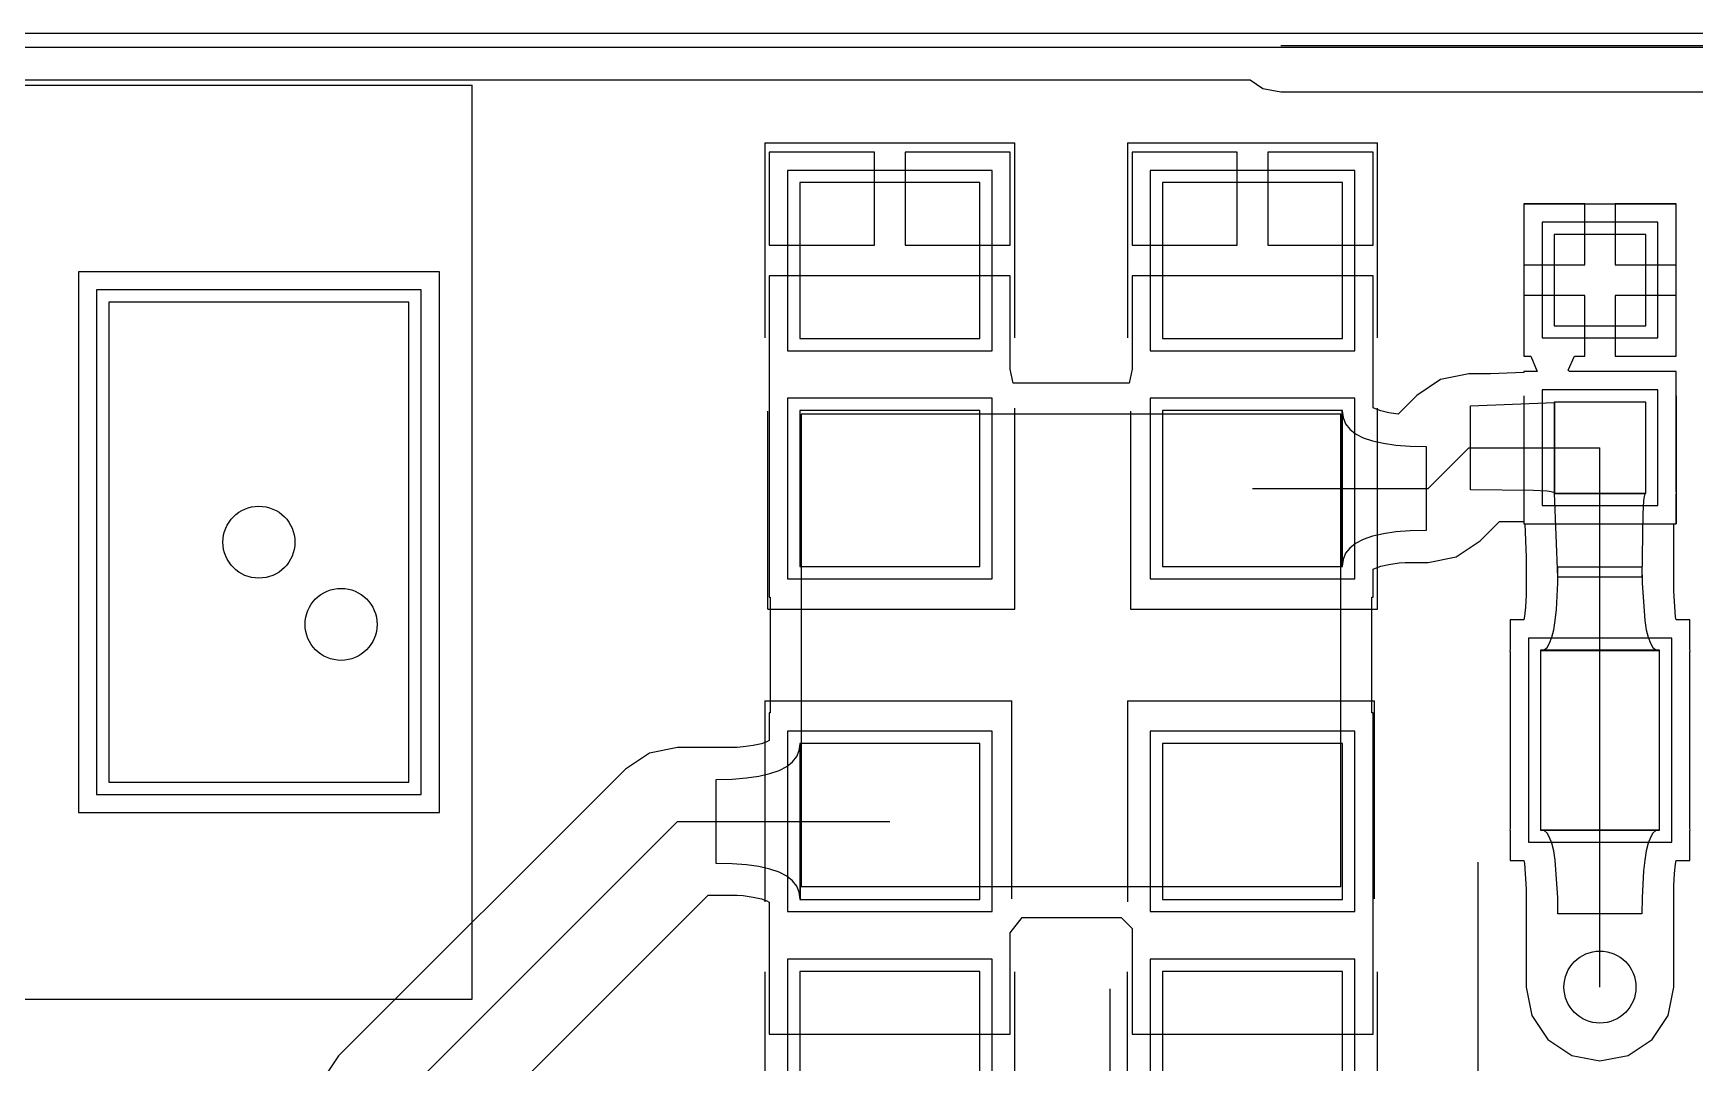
# Model space of a CAD drawing. Header units: millimetres. Extents: x 38 to 147, y 67 to 99.
# Drawn here: x 51.79 to 65.64, y 90.53 to 99.11 of the extents above; entities that cross this region are included whole.
import ezdxf

# ---------------------------------------------------------------- set-up
doc = ezdxf.new("R2010")
doc.units = ezdxf.units.MM
for name, color, linetype in [('BottomOverlay', 54, 'Continuous'), ('KeepOutLayer', 6, 'Continuous'), ('MultiLayer', 9, 'Continuous'), ('TopLayer', 1, 'Continuous'), ('TopOverlay', 2, 'Continuous'), ('TopPaste', 8, 'Continuous'), ('TopSolder', 216, 'Continuous')]:
    doc.layers.add(name, color=color, linetype=linetype)

# ---------------------------------------------------------------- blocks, each defined once
blk = doc.blocks.new('C0603_15')
at = {"layer": 'TopLayer'}
for p, q in [((-0.356, 0.559), (-0.356, -0.203)), ((0.406, 0.559), (-0.356, 0.559)), ((0.406, -0.203), (0.406, 0.559)), ((1.041, 0.559), (1.041, -0.203)), ((1.803, 0.559), (1.041, 0.559)), ((1.803, -0.203), (1.803, 0.559)), ((-0.356, -0.203), (0.406, -0.203)), ((1.041, -0.203), (1.803, -0.203))]:
    blk.add_line(p, q, dxfattribs=at)
at = {"layer": 'TopOverlay'}
for p, q in [((0.457, 0.813), (-0.61, 0.813)), ((-0.61, 0.813), (-0.61, -0.457)), ((2.032, 0.813), (0.965, 0.813)), ((2.057, 0.813), (2.057, -0.457)), ((0.457, -0.457), (-0.61, -0.457)), ((0.965, -0.457), (2.032, -0.457))]:
    blk.add_line(p, q, dxfattribs=at)
at = {"layer": 'TopPaste'}
for p, q in [((-0.356, 0.559), (-0.356, -0.203)), ((0.406, 0.559), (-0.356, 0.559)), ((0.406, -0.203), (0.406, 0.559)), ((1.041, 0.559), (1.041, -0.203)), ((1.803, 0.559), (1.041, 0.559)), ((1.803, -0.203), (1.803, 0.559)), ((-0.356, -0.203), (0.406, -0.203)), ((1.041, -0.203), (1.803, -0.203))]:
    blk.add_line(p, q, dxfattribs=at)
at = {"layer": 'TopSolder'}
for p, q in [((-0.457, 0.66), (-0.457, -0.305)), ((0.508, 0.66), (-0.457, 0.66)), ((0.508, -0.305), (0.508, 0.66)), ((0.94, 0.66), (0.94, -0.305)), ((1.905, 0.66), (0.94, 0.66)), ((1.905, -0.305), (1.905, 0.66)), ((-0.457, -0.305), (0.508, -0.305)), ((0.94, -0.305), (1.905, -0.305))]:
    blk.add_line(p, q, dxfattribs=at)
blk = doc.blocks.new('C0805_19')
at = {"layer": 'TopLayer'}
for p, q in [((-0.3, 0.75), (-1.6, 0.75)), ((-1.6, 0.75), (-1.6, -0.75)), ((-0.3, -0.75), (-0.3, 0.75)), ((1.6, 0.75), (0.3, 0.75)), ((0.3, 0.75), (0.3, -0.75)), ((1.6, -0.75), (1.6, 0.75)), ((-1.6, -0.75), (-0.3, -0.75)), ((0.3, -0.75), (1.6, -0.75))]:
    blk.add_line(p, q, dxfattribs=at)
at = {"layer": 'TopOverlay'}
for p, q in [((-1.93, 1.041), (-1.93, -1.041)), ((-0.305, 1.041), (-1.93, 1.041)), ((1.956, 1.041), (0.279, 1.041)), ((1.956, 1.041), (1.956, -1.016)), ((-1.93, -1.041), (-0.305, -1.041)), ((0.305, -1.016), (1.956, -1.016))]:
    blk.add_line(p, q, dxfattribs=at)
at = {"layer": 'TopPaste'}
for p, q in [((-0.3, 0.75), (-1.6, 0.75)), ((-1.6, 0.75), (-1.6, -0.75)), ((-0.3, -0.75), (-0.3, 0.75)), ((1.6, 0.75), (0.3, 0.75)), ((0.3, 0.75), (0.3, -0.75)), ((1.6, -0.75), (1.6, 0.75)), ((-1.6, -0.75), (-0.3, -0.75)), ((0.3, -0.75), (1.6, -0.75))]:
    blk.add_line(p, q, dxfattribs=at)
at = {"layer": 'TopSolder'}
for p, q in [((-0.198, 0.852), (-1.702, 0.852)), ((-1.702, 0.852), (-1.702, -0.852)), ((-0.198, -0.852), (-0.198, 0.852)), ((1.702, 0.852), (0.198, 0.852)), ((0.198, 0.852), (0.198, -0.852)), ((1.702, -0.852), (1.702, 0.852)), ((-1.702, -0.852), (-0.198, -0.852)), ((0.198, -0.852), (1.702, -0.852))]:
    blk.add_line(p, q, dxfattribs=at)
blk = doc.blocks.new('C0805_20')
at = {"layer": 'TopLayer'}
for p, q in [((-0.3, 0.75), (-1.6, 0.75)), ((-1.6, 0.75), (-1.6, -0.75)), ((-0.3, -0.75), (-0.3, 0.75)), ((1.6, 0.75), (0.3, 0.75)), ((0.3, 0.75), (0.3, -0.75)), ((1.6, -0.75), (1.6, 0.75)), ((-1.6, -0.75), (-0.3, -0.75)), ((0.3, -0.75), (1.6, -0.75))]:
    blk.add_line(p, q, dxfattribs=at)
at = {"layer": 'TopOverlay'}
for p, q in [((-1.93, -1.041), (-1.93, 1.041)), ((-0.305, 1.041), (-1.93, 1.041)), ((1.956, 1.041), (0.279, 1.041)), ((1.956, -1.016), (1.956, 1.041)), ((-1.93, -1.041), (-0.305, -1.041)), ((1.956, -1.016), (0.305, -1.016))]:
    blk.add_line(p, q, dxfattribs=at)
at = {"layer": 'TopPaste'}
for p, q in [((-0.3, 0.75), (-1.6, 0.75)), ((-1.6, 0.75), (-1.6, -0.75)), ((-0.3, -0.75), (-0.3, 0.75)), ((1.6, 0.75), (0.3, 0.75)), ((0.3, 0.75), (0.3, -0.75)), ((1.6, -0.75), (1.6, 0.75)), ((-1.6, -0.75), (-0.3, -0.75)), ((0.3, -0.75), (1.6, -0.75))]:
    blk.add_line(p, q, dxfattribs=at)
at = {"layer": 'TopSolder'}
for p, q in [((-0.198, 0.852), (-1.702, 0.852)), ((-1.702, 0.852), (-1.702, -0.852)), ((-0.198, -0.852), (-0.198, 0.852)), ((1.702, 0.852), (0.198, 0.852)), ((0.198, 0.852), (0.198, -0.852)), ((1.702, -0.852), (1.702, 0.852)), ((-1.702, -0.852), (-0.198, -0.852)), ((0.198, -0.852), (1.702, -0.852))]:
    blk.add_line(p, q, dxfattribs=at)
blk = doc.blocks.new('C0805_21')
at = {"layer": 'TopLayer'}
for p, q in [((-0.3, 0.75), (-1.6, 0.75)), ((-1.6, 0.75), (-1.6, -0.75)), ((-0.3, -0.75), (-0.3, 0.75)), ((1.6, 0.75), (0.3, 0.75)), ((0.3, 0.75), (0.3, -0.75)), ((1.6, -0.75), (1.6, 0.75)), ((-1.6, -0.75), (-0.3, -0.75)), ((0.3, -0.75), (1.6, -0.75))]:
    blk.add_line(p, q, dxfattribs=at)
at = {"layer": 'TopOverlay'}
for p, q in [((-1.93, -1.041), (-1.93, 1.041)), ((-0.305, 1.041), (-1.93, 1.041)), ((1.956, 1.041), (0.279, 1.041)), ((1.956, -1.016), (1.956, 1.041)), ((-1.93, -1.041), (-0.305, -1.041)), ((0.305, -1.016), (1.956, -1.016))]:
    blk.add_line(p, q, dxfattribs=at)
at = {"layer": 'TopPaste'}
for p, q in [((-0.3, 0.75), (-1.6, 0.75)), ((-1.6, 0.75), (-1.6, -0.75)), ((-0.3, -0.75), (-0.3, 0.75)), ((1.6, 0.75), (0.3, 0.75)), ((0.3, 0.75), (0.3, -0.75)), ((1.6, -0.75), (1.6, 0.75)), ((-1.6, -0.75), (-0.3, -0.75)), ((0.3, -0.75), (1.6, -0.75))]:
    blk.add_line(p, q, dxfattribs=at)
at = {"layer": 'TopSolder'}
for p, q in [((-0.198, 0.852), (-1.702, 0.852)), ((-1.702, 0.852), (-1.702, -0.852)), ((-0.198, -0.852), (-0.198, 0.852)), ((1.702, 0.852), (0.198, 0.852)), ((0.198, 0.852), (0.198, -0.852)), ((1.702, -0.852), (1.702, 0.852)), ((-1.702, -0.852), (-0.198, -0.852)), ((0.198, -0.852), (1.702, -0.852))]:
    blk.add_line(p, q, dxfattribs=at)
blk = doc.blocks.new('C0805_22')
at = {"layer": 'TopLayer'}
for p, q in [((-0.3, 0.75), (-1.6, 0.75)), ((-1.6, 0.75), (-1.6, -0.75)), ((-0.3, -0.75), (-0.3, 0.75)), ((1.6, 0.75), (0.3, 0.75)), ((0.3, 0.75), (0.3, -0.75)), ((1.6, -0.75), (1.6, 0.75)), ((-1.6, -0.75), (-0.3, -0.75)), ((0.3, -0.75), (1.6, -0.75))]:
    blk.add_line(p, q, dxfattribs=at)
at = {"layer": 'TopOverlay'}
for p, q in [((-1.93, 1.041), (-1.93, -1.041)), ((-1.93, 1.041), (-0.305, 1.041)), ((1.956, 1.041), (0.279, 1.041)), ((1.956, 1.041), (1.956, -1.016)), ((-1.93, -1.041), (-0.305, -1.041)), ((0.305, -1.016), (1.956, -1.016))]:
    blk.add_line(p, q, dxfattribs=at)
at = {"layer": 'TopPaste'}
for p, q in [((-0.3, 0.75), (-1.6, 0.75)), ((-1.6, 0.75), (-1.6, -0.75)), ((-0.3, -0.75), (-0.3, 0.75)), ((1.6, 0.75), (0.3, 0.75)), ((0.3, 0.75), (0.3, -0.75)), ((1.6, -0.75), (1.6, 0.75)), ((-1.6, -0.75), (-0.3, -0.75)), ((0.3, -0.75), (1.6, -0.75))]:
    blk.add_line(p, q, dxfattribs=at)
at = {"layer": 'TopSolder'}
for p, q in [((-0.198, 0.852), (-1.702, 0.852)), ((-1.702, 0.852), (-1.702, -0.852)), ((-0.198, -0.852), (-0.198, 0.852)), ((1.702, 0.852), (0.198, 0.852)), ((0.198, 0.852), (0.198, -0.852)), ((1.702, -0.852), (1.702, 0.852)), ((-1.702, -0.852), (-0.198, -0.852)), ((0.198, -0.852), (1.702, -0.852))]:
    blk.add_line(p, q, dxfattribs=at)
blk = doc.blocks.new('INTRODUCTOR_1R0_27')
at = {"layer": 'TopLayer'}
for p, q in [((-1.25, 2), (-1.25, -2)), ((1.25, 2), (-1.25, 2)), ((1.25, -2), (1.25, 2)), ((3.45, 2), (3.45, -2)), ((5.95, 2), (3.45, 2)), ((5.95, -2), (5.95, 2)), ((-1.25, -2), (1.25, -2)), ((3.45, -2), (5.95, -2))]:
    blk.add_line(p, q, dxfattribs=at)
at = {"layer": 'TopOverlay'}
for p, q in [((-1.778, 3.81), (-1.778, -3.81)), ((6.35, 3.81), (-1.778, 3.81)), ((6.35, 3.81), (6.35, -3.81)), ((6.35, -3.81), (-1.778, -3.81))]:
    blk.add_line(p, q, dxfattribs=at)
at = {"layer": 'TopPaste'}
for p, q in [((-1.25, 2), (-1.25, -2)), ((1.25, 2), (-1.25, 2)), ((1.25, -2), (1.25, 2)), ((3.45, 2), (3.45, -2)), ((5.95, 2), (3.45, 2)), ((5.95, -2), (5.95, 2)), ((-1.25, -2), (1.25, -2)), ((3.45, -2), (5.95, -2))]:
    blk.add_line(p, q, dxfattribs=at)
at = {"layer": 'TopSolder'}
for p, q in [((-1.352, 2.102), (-1.352, -2.102)), ((1.352, 2.102), (-1.352, 2.102)), ((1.352, -2.102), (1.352, 2.102)), ((3.348, 2.102), (3.348, -2.102)), ((6.052, 2.102), (3.348, 2.102)), ((6.052, -2.102), (6.052, 2.102)), ((-1.352, -2.102), (1.352, -2.102)), ((3.348, -2.102), (6.052, -2.102))]:
    blk.add_line(p, q, dxfattribs=at)
blk = doc.blocks.new('AMS1117_57')
at = {"layer": 'TopLayer'}
for p, q in [((-1.615, 3.468), (-1.615, 1.969)), ((1.665, 3.468), (-1.615, 3.468)), ((1.665, 1.969), (1.665, 3.468)), ((-1.615, 1.969), (1.665, 1.969)), ((-2.756, -2.832), (-2.756, -4.331)), ((-1.765, -2.832), (-2.756, -2.832)), ((-1.765, -4.331), (-1.765, -2.832)), ((-0.47, -2.831), (-0.47, -4.331)), ((0.52, -2.831), (-0.47, -2.831)), ((0.52, -4.331), (0.52, -2.831)), ((1.816, -2.832), (1.816, -4.331)), ((2.807, -2.832), (1.816, -2.832)), ((2.807, -4.331), (2.807, -2.832)), ((-2.756, -4.331), (-1.765, -4.331)), ((-0.47, -4.331), (0.52, -4.331)), ((1.816, -4.331), (2.807, -4.331))]:
    blk.add_line(p, q, dxfattribs=at)
at = {"layer": 'TopOverlay'}
for p, q in [((-3.277, 1.499), (-3.277, -2.565)), ((-2.261, 1.499), (-3.277, 1.499)), ((3.327, 1.499), (2.311, 1.499)), ((3.327, 1.499), (3.327, -2.565))]:
    blk.add_line(p, q, dxfattribs=at)
at = {"layer": 'TopPaste'}
for p, q in [((-1.615, 3.468), (-1.615, 1.969)), ((1.665, 3.468), (-1.615, 3.468)), ((1.665, 1.969), (1.665, 3.468)), ((-1.615, 1.969), (1.665, 1.969)), ((-2.756, -2.832), (-2.756, -4.331)), ((-1.765, -2.832), (-2.756, -2.832)), ((-1.765, -4.331), (-1.765, -2.832)), ((-0.47, -2.831), (-0.47, -4.331)), ((0.52, -2.831), (-0.47, -2.831)), ((0.52, -4.331), (0.52, -2.831)), ((1.816, -2.832), (1.816, -4.331)), ((2.807, -2.832), (1.816, -2.832)), ((2.807, -4.331), (2.807, -2.832)), ((-2.756, -4.331), (-1.765, -4.331)), ((-0.47, -4.331), (0.52, -4.331)), ((1.816, -4.331), (2.807, -4.331))]:
    blk.add_line(p, q, dxfattribs=at)
at = {"layer": 'TopSolder'}
for p, q in [((-1.716, 3.57), (-1.716, 1.868)), ((1.767, 3.57), (-1.716, 3.57)), ((1.767, 1.868), (1.767, 3.57)), ((-1.716, 1.868), (1.767, 1.868)), ((-2.857, -2.731), (-2.857, -4.432)), ((-1.664, -2.731), (-2.857, -2.731)), ((-1.664, -4.432), (-1.664, -2.731)), ((-0.571, -2.73), (-0.571, -4.433)), ((0.622, -2.73), (-0.571, -2.73)), ((0.622, -4.433), (0.622, -2.73)), ((1.714, -2.731), (1.714, -4.432)), ((2.908, -2.731), (1.714, -2.731)), ((2.908, -4.432), (2.908, -2.731)), ((-2.857, -4.432), (-1.664, -4.432)), ((-0.571, -4.433), (0.622, -4.433)), ((1.714, -4.432), (2.908, -4.432))]:
    blk.add_line(p, q, dxfattribs=at)
blk = doc.blocks.new('18650_SMT_B_63')
at = {"layer": 'BottomOverlay'}
for p, q in [((57.866, -3.732), (57.866, 1.6)), ((69.985, -11.58), (-7.015, -11.58))]:
    blk.add_line(p, q, dxfattribs=at)

msp = doc.modelspace()

# ---------------------------------------------------------------- linework, layer by layer
at = {"layer": 'KeepOutLayer'}
for p, q in [((41.3, 99.111), (141.272, 99.111)), ((62.186, 99.009), (68.555, 99.009))]:
    msp.add_line(p, q, dxfattribs=at)
at = {"layer": 'MultiLayer'}
for centre in [(53.671, 94.869), (54.356, 94.184), (64.846, 91.161)]:
    msp.add_circle(centre, 0.3, dxfattribs=at)
at = {"layer": 'TopLayer'}
for p, q in [((42.207, 98.722), (61.93, 98.722)), ((61.93, 98.722), (62.038, 98.65)), ((62.038, 98.65), (62.186, 98.621)), ((62.186, 98.621), (68.555, 98.621)), ((58.801, 98.12), (57.924, 98.12)), ((57.924, 98.12), (57.924, 97.343)), ((58.801, 97.343), (58.801, 98.12)), ((59.932, 98.12), (59.055, 98.12)), ((59.055, 98.12), (59.055, 97.343)), ((59.932, 97.343), (59.932, 98.12)), ((61.824, 98.12), (60.947, 98.12)), ((60.947, 98.12), (60.947, 97.343)), ((61.824, 97.343), (61.824, 98.12)), ((62.955, 98.12), (62.078, 98.12)), ((62.078, 98.12), (62.078, 97.343)), ((62.955, 97.343), (62.955, 98.12)), ((64.719, 97.688), (64.211, 97.688)), ((64.211, 97.688), (64.211, 97.18)), ((64.719, 97.18), (64.719, 97.688)), ((65.481, 97.688), (64.973, 97.688)), ((64.973, 97.688), (64.973, 97.18)), ((65.481, 97.18), (65.481, 97.688)), ((57.924, 97.343), (58.801, 97.343)), ((59.055, 97.343), (59.932, 97.343)), ((60.947, 97.343), (61.824, 97.343)), ((62.078, 97.343), (62.955, 97.343)), ((55.175, 97.123), (52.167, 97.123)), ((52.167, 97.123), (52.167, 92.615)), ((55.175, 92.615), (55.175, 97.123)), ((59.932, 97.089), (57.924, 97.089)), ((57.924, 97.089), (57.924, 96.347)), ((59.932, 96.347), (59.932, 97.089)), ((62.955, 97.089), (60.947, 97.089)), ((60.947, 97.089), (60.947, 96.347)), ((62.955, 96.347), (62.955, 97.089)), ((64.211, 97.18), (64.719, 97.18)), ((64.973, 97.18), (65.481, 97.18)), ((64.719, 96.926), (64.211, 96.926)), ((64.211, 96.926), (64.211, 96.418)), ((64.719, 96.418), (64.719, 96.926)), ((65.481, 96.926), (64.973, 96.926)), ((64.973, 96.926), (64.973, 96.418)), ((65.481, 96.418), (65.481, 96.926)), ((64.211, 96.418), (64.271, 96.418)), ((64.271, 96.418), (64.324, 96.291)), ((64.581, 96.303), (64.633, 96.418)), ((64.633, 96.418), (64.719, 96.418)), ((64.973, 96.418), (65.481, 96.418)), ((57.924, 96.347), (57.924, 96.312)), ((57.924, 96.312), (57.924, 96.185)), ((59.932, 96.312), (59.932, 96.347)), ((59.956, 96.195), (59.932, 96.312)), ((60.947, 96.312), (60.923, 96.195)), ((60.947, 96.347), (60.947, 96.312)), ((62.955, 96.312), (62.955, 96.347)), ((62.955, 96.22), (62.955, 96.312)), ((63.518, 96.225), (63.319, 96.092)), ((63.754, 96.272), (63.518, 96.225)), ((63.935, 96.272), (63.754, 96.272)), ((64.211, 96.283), (63.935, 96.272)), ((64.324, 96.291), (64.211, 96.291)), ((64.211, 96.291), (64.211, 96.283)), ((64.591, 96.291), (64.581, 96.303)), ((65.481, 96.291), (64.591, 96.291)), ((65.481, 95.288), (65.481, 96.291)), ((57.924, 96.185), (57.924, 94.412)), ((60.923, 96.195), (59.956, 96.195)), ((62.955, 96.185), (62.955, 96.22)), ((62.955, 95.994), (62.955, 96.185)), ((63.319, 96.092), (63.164, 95.937)), ((62.698, 94.669), (62.698, 95.963)), ((62.698, 95.963), (62.705, 95.907)), ((62.955, 95.989), (62.955, 95.994)), ((62.975, 95.979), (62.955, 95.989)), ((63.021, 95.963), (62.975, 95.979)), ((63.088, 95.948), (63.021, 95.963)), ((63.768, 96.006), (64.468, 96.034)), ((63.768, 95.306), (63.768, 96.006)), ((64.468, 96.034), (64.468, 95.278)), ((58.191, 95.936), (58.191, 91.999)), ((62.687, 95.936), (58.191, 95.936)), ((62.687, 91.999), (62.687, 95.936)), ((62.705, 95.907), (62.726, 95.856)), ((62.726, 95.856), (62.761, 95.811)), ((62.761, 95.811), (62.81, 95.773)), ((63.164, 95.937), (63.088, 95.948)), ((62.81, 95.773), (62.873, 95.74)), ((62.873, 95.74), (62.95, 95.714)), ((62.95, 95.714), (63.041, 95.693)), ((63.041, 95.693), (63.146, 95.678)), ((63.146, 95.678), (63.265, 95.669)), ((63.265, 95.669), (63.398, 95.666)), ((63.398, 95.666), (63.398, 94.966)), ((63.414, 95.316), (63.754, 95.656)), ((63.754, 95.656), (64.846, 95.656)), ((64.846, 93.218), (64.846, 95.656)), ((61.951, 95.316), (63.414, 95.316)), ((64.293, 95.299), (63.768, 95.306)), ((64.405, 95.293), (64.293, 95.299)), ((64.44, 95.289), (64.405, 95.293)), ((64.461, 95.284), (64.44, 95.289)), ((64.468, 95.278), (64.461, 95.284)), ((64.496, 94.578), (64.468, 95.278)), ((64.468, 95.278), (65.224, 95.278)), ((65.219, 95.271), (65.214, 95.25)), ((65.224, 95.278), (65.219, 95.271)), ((65.483, 95.278), (65.481, 95.288)), ((65.481, 95.269), (65.483, 95.278)), ((65.481, 95.021), (65.481, 95.269)), ((65.21, 95.215), (65.203, 95.103)), ((65.214, 95.25), (65.21, 95.215)), ((63.849, 94.881), (64.009, 95.041)), ((64.009, 95.041), (64.211, 95.041)), ((64.211, 95.041), (64.211, 95.021)), ((64.211, 95.021), (64.219, 95.021)), ((64.219, 95.021), (64.23, 94.745)), ((65.203, 95.103), (65.196, 94.578)), ((65.462, 94.46), (65.462, 95.021)), ((65.462, 95.021), (65.481, 95.021)), ((62.81, 94.859), (62.761, 94.82)), ((62.873, 94.892), (62.81, 94.859)), ((62.95, 94.918), (62.873, 94.892)), ((63.041, 94.939), (62.95, 94.918)), ((63.146, 94.954), (63.041, 94.939)), ((63.265, 94.963), (63.146, 94.954)), ((63.398, 94.966), (63.265, 94.963)), ((63.649, 94.747), (63.849, 94.881)), ((62.705, 94.725), (62.698, 94.669)), ((62.726, 94.776), (62.705, 94.725)), ((62.761, 94.82), (62.726, 94.776)), ((63.414, 94.7), (63.649, 94.747)), ((64.23, 94.745), (64.23, 94.431)), ((62.955, 94.643), (62.975, 94.653)), ((62.955, 94.638), (62.955, 94.643)), ((62.955, 94.412), (62.955, 94.638)), ((62.975, 94.653), (63.021, 94.669)), ((63.021, 94.669), (63.088, 94.684)), ((63.088, 94.684), (63.173, 94.696)), ((63.173, 94.696), (63.222, 94.7)), ((63.222, 94.7), (63.414, 94.7)), ((64.495, 94.531), (64.496, 94.664)), ((64.496, 94.664), (65.196, 94.664)), ((65.196, 94.578), (64.496, 94.578)), ((65.196, 94.664), (65.198, 94.531)), ((64.23, 94.431), (64.225, 94.328)), ((64.483, 94.307), (64.495, 94.531)), ((65.198, 94.531), (65.219, 94.216)), ((65.476, 94.246), (65.462, 94.46)), ((57.924, 94.412), (57.932, 94.412)), ((57.932, 94.412), (57.932, 93.446)), ((62.946, 93.446), (62.946, 94.412)), ((62.946, 94.412), (62.955, 94.412)), ((64.225, 94.328), (64.217, 94.252)), ((64.473, 94.216), (64.483, 94.307)), ((64.212, 94.221), (64.097, 94.221)), ((64.097, 94.221), (64.097, 93.974)), ((64.217, 94.252), (64.212, 94.221)), ((64.461, 94.139), (64.473, 94.216)), ((65.219, 94.216), (65.232, 94.139)), ((65.481, 94.221), (65.476, 94.246)), ((65.596, 94.221), (65.481, 94.221)), ((65.596, 93.974), (65.596, 94.221)), ((64.405, 93.992), (64.426, 94.027)), ((64.426, 94.027), (64.445, 94.076)), ((64.445, 94.076), (64.461, 94.139)), ((65.232, 94.139), (65.247, 94.076)), ((65.247, 94.076), (65.266, 94.027)), ((65.266, 94.027), (65.287, 93.992)), ((64.097, 93.974), (64.095, 93.964)), ((64.095, 93.964), (64.097, 93.955)), ((64.097, 93.955), (64.097, 92.481)), ((64.354, 93.964), (64.381, 93.971)), ((65.338, 93.964), (64.354, 93.964)), ((64.381, 93.971), (64.405, 93.992)), ((65.287, 93.992), (65.311, 93.971)), ((65.311, 93.971), (65.338, 93.964)), ((65.597, 93.964), (65.596, 93.974)), ((65.596, 93.955), (65.597, 93.964)), ((65.596, 92.481), (65.596, 93.955)), ((57.932, 93.446), (57.924, 93.446)), ((57.924, 93.446), (57.924, 93.221)), ((62.955, 93.446), (62.946, 93.446)), ((62.955, 91.673), (62.955, 93.446)), ((57.858, 93.189), (57.791, 93.174)), ((57.903, 93.205), (57.858, 93.189)), ((57.923, 93.215), (57.903, 93.205)), ((57.924, 93.221), (57.923, 93.215)), ((58.174, 93.133), (58.181, 93.189)), ((58.181, 93.189), (58.181, 91.895)), ((64.846, 91.161), (64.846, 93.218)), ((56.925, 93.111), (56.725, 92.978)), ((57.16, 93.158), (56.925, 93.111)), ((57.656, 93.158), (57.16, 93.158)), ((57.705, 93.162), (57.656, 93.158)), ((57.791, 93.174), (57.705, 93.162)), ((58.118, 93.038), (58.153, 93.082)), ((58.153, 93.082), (58.174, 93.133)), ((56.725, 92.978), (54.335, 90.588)), ((57.614, 92.895), (57.733, 92.904)), ((57.733, 92.904), (57.838, 92.919)), ((57.838, 92.919), (57.929, 92.94)), ((57.929, 92.94), (58.006, 92.967)), ((58.006, 92.967), (58.069, 92.999)), ((58.069, 92.999), (58.118, 93.038)), ((57.481, 92.892), (57.614, 92.895)), ((57.481, 92.192), (57.481, 92.892)), ((52.167, 92.615), (55.175, 92.615)), ((54.771, 90.153), (57.16, 92.542)), ((57.16, 92.542), (58.928, 92.542)), ((64.097, 92.481), (64.095, 92.472)), ((64.095, 92.472), (64.097, 92.462)), ((64.097, 92.462), (64.097, 92.215)), ((64.381, 92.465), (64.354, 92.472)), ((64.354, 92.472), (65.338, 92.472)), ((64.405, 92.444), (64.381, 92.465)), ((64.426, 92.409), (64.405, 92.444)), ((64.445, 92.36), (64.426, 92.409)), ((64.461, 92.297), (64.445, 92.36)), ((65.247, 92.36), (65.232, 92.297)), ((65.266, 92.409), (65.247, 92.36)), ((65.287, 92.444), (65.266, 92.409)), ((65.311, 92.465), (65.287, 92.444)), ((65.338, 92.472), (65.311, 92.465)), ((65.597, 92.472), (65.596, 92.481)), ((65.596, 92.462), (65.597, 92.472)), ((65.596, 92.215), (65.596, 92.462)), ((64.097, 92.215), (64.212, 92.215)), ((64.212, 92.215), (64.216, 92.19)), ((64.473, 92.22), (64.461, 92.297)), ((64.495, 91.905), (64.473, 92.22)), ((65.219, 92.22), (65.209, 92.129)), ((65.232, 92.297), (65.219, 92.22)), ((65.476, 92.184), (65.481, 92.215)), ((65.481, 92.215), (65.596, 92.215)), ((57.614, 92.189), (57.481, 92.192)), ((57.733, 92.181), (57.614, 92.189)), ((57.838, 92.166), (57.733, 92.181)), ((57.929, 92.145), (57.838, 92.166)), ((58.006, 92.118), (57.929, 92.145)), ((58.069, 92.086), (58.006, 92.118)), ((58.118, 92.047), (58.069, 92.086)), ((64.216, 92.19), (64.23, 91.976)), ((65.209, 92.129), (65.198, 91.905)), ((65.462, 92.005), (65.467, 92.108)), ((65.467, 92.108), (65.476, 92.184)), ((58.153, 92.002), (58.118, 92.047)), ((58.174, 91.952), (58.153, 92.002)), ((58.181, 91.895), (58.174, 91.952)), ((58.191, 91.999), (62.687, 91.999)), ((64.23, 91.976), (64.23, 91.161)), ((65.462, 91.161), (65.462, 92.005)), ((55.386, 89.898), (57.415, 91.927)), ((57.415, 91.927), (57.656, 91.927)), ((57.656, 91.927), (57.705, 91.923)), ((57.705, 91.923), (57.791, 91.911)), ((57.791, 91.911), (57.858, 91.896)), ((57.858, 91.896), (57.903, 91.88)), ((57.903, 91.88), (57.923, 91.869)), ((57.923, 91.869), (57.924, 91.864)), ((57.924, 91.864), (57.924, 91.673)), ((64.496, 91.772), (64.495, 91.905)), ((65.198, 91.905), (65.196, 91.772)), ((57.924, 91.673), (57.924, 91.638)), ((59.932, 91.613), (60.031, 91.74)), ((60.031, 91.74), (60.857, 91.74)), ((60.857, 91.74), (60.947, 91.65)), ((62.955, 91.546), (62.955, 91.673)), ((65.196, 91.772), (64.496, 91.772)), ((57.924, 91.638), (57.924, 91.511)), ((59.932, 91.546), (59.932, 91.613)), ((59.932, 91.511), (59.932, 91.546)), ((60.947, 91.65), (60.947, 91.511)), ((62.955, 91.511), (62.955, 91.546)), ((57.924, 91.511), (57.924, 90.769)), ((59.932, 90.769), (59.932, 91.511)), ((60.947, 91.511), (60.947, 90.769)), ((62.955, 90.769), (62.955, 91.511)), ((64.23, 91.161), (64.277, 90.925)), ((65.415, 90.925), (65.462, 91.161)), ((64.277, 90.925), (64.411, 90.725)), ((65.282, 90.725), (65.415, 90.925)), ((57.924, 90.769), (58.928, 90.769)), ((58.928, 90.769), (59.932, 90.769)), ((60.947, 90.769), (61.951, 90.769)), ((61.951, 90.769), (62.955, 90.769)), ((64.411, 90.725), (64.611, 90.592)), ((65.082, 90.592), (65.282, 90.725)), ((54.335, 90.588), (54.202, 90.388)), ((64.611, 90.592), (64.846, 90.545)), ((64.846, 90.545), (65.082, 90.592))]:
    msp.add_line(p, q, dxfattribs=at)
for centre in [(53.671, 94.869), (54.356, 94.184), (64.846, 91.161)]:
    msp.add_circle(centre, 0.3, dxfattribs=at)

# ---------------------------------------------------------------- block references
for name, p, rotation in [('18650_SMT_B_63', (118.627, 87.414), 180), ('INTRODUCTOR_1R0_27', (53.671, 94.869), 180), ('C0805_20', (58.928, 96.266), 270), ('C0805_21', (61.951, 96.266), 270), ('C0603_15', (65.024, 95.631), 90), ('AMS1117_57', (67.158, 89.637), 180), ('C0805_19', (58.928, 91.592), 90), ('C0805_22', (61.951, 91.592), 90)]:
    msp.add_blockref(name, p, dxfattribs=dict(rotation=rotation))

doc.saveas('drawing.dxf')
